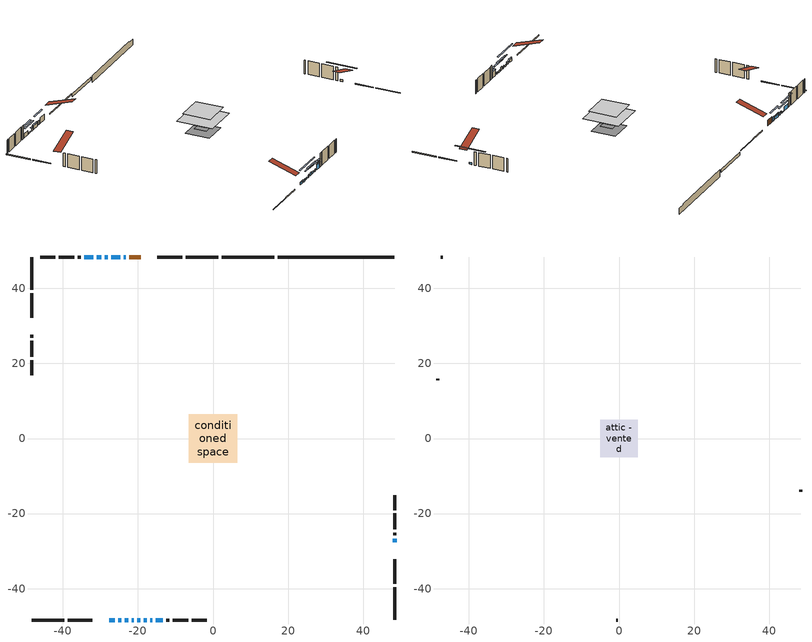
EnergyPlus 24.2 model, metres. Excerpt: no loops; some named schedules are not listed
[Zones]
conditioned space
 floor adiabatic (Floor2 construction): -2.16,-2.16 -2.16,2.16 2.16,2.16 2.16,-2.16 z0.56
 floor adiabatic (AdiabaticFloorConstruction): -6.44,-6.44 -6.44,6.44 6.44,6.44 6.44,-6.44 z3
 floor foundation (Slab1 construction): -4.38,-4.38 -4.38,4.38 4.38,4.38 4.38,-4.38 z-1.88
 floor foundation (Slab2 construction): -2.16,-2.16 -2.16,2.16 2.16,2.16 2.16,-2.16 z-0.65
 wall outside (RimJoist1 construction): 1.39,48.35 -7.3,48.35 / -48.35,-48.35 -39.67,-48.35 / -48.35,48.35 -48.35,39.67 / 48.35,-48.35 48.35,-39.67 z0.56:0.86
 wall outside (RimJoist2 construction): -8.23,48.35 -14.86,48.35 / -38.74,-48.35 -32.11,-48.35 / -48.35,38.74 -48.35,32.11 / 48.35,-38.74 48.35,-32.11 z0.56:0.86
 wall outside (AdiabaticWallConstruction 1): -19.3,48.35 -22.25,48.35 z0.56:2.59
 wall outside (AdiabaticWallConstruction): -23.18,48.35 -23.74,48.35 z0.56:2.09; -27.67,-48.35 -26.14,-48.35 / -28.04,48.35 -28.8,48.35 / -21.68,-48.35 -21.07,-48.35 z0.56:1.48; -25.22,-48.35 -24.45,-48.35 / -23.53,-48.35 -22.61,-48.35 / 48.35,-27.67 48.35,-26.75 z0.56:1.17; -24.67,48.35 -27.11,48.35 / -20.14,-48.35 -19.38,-48.35 z0.56:1.78; -18.45,-48.35 -17.69,-48.35 / -16.76,-48.35 -16.15,-48.35 z0.56:1.32; -15.22,-48.35 -13.39,-48.35 z0.56:2.59; -29.73,48.35 -30.95,48.35 z0.56:0.87; -31.88,48.35 -34.32,48.35 z0.56:2.08
 wall outside (Wall1 construction): -35.25,48.35 -36.01,48.35 / -12.46,-48.35 -11.7,-48.35 / -48.35,27.67 -48.35,26.91 / 48.35,-25.83 48.35,-25.06 z0.56:5.44
 wall outside (Wall2 construction): -36.94,48.35 -41.09,48.35 / -10.77,-48.35 -6.62,-48.35 / -48.35,25.98 -48.35,21.82 / 48.35,-24.13 48.35,-19.98 z0.56:5.44
 wall outside (Wall3 construction): -42.02,48.35 -46.01,48.35 / -5.69,-48.35 -1.7,-48.35 / -48.35,20.89 -48.35,16.9 / 48.35,-19.05 48.35,-15.06 z0.56:5.44
 wall foundation (FoundationWall1 construction): 17.26,48.35,-1.88 17.26,48.35,0.56 45.25,48.35,0.56 45.25,48.35,0.2 48.35,48.35,0.2 48.35,48.35,-1.88
 wall foundation (FoundationWall2 construction): 16.34,48.35 2.31,48.35 z-0.65:0.42
 window (WindowConstruction 10): -23.18,48.35 -23.74,48.35 z0.56:2.08
 window (WindowConstruction 6): -27.67,-48.35 -26.14,-48.35 z0.56:1.47
 window (WindowConstruction 7): -25.22,-48.35 -24.45,-48.35 z0.56:1.17
 window (WindowConstruction 8): -24.67,48.35 -27.11,48.35 z0.56:1.78
 window (WindowConstruction 9): -28.04,48.35 -28.8,48.35 z0.56:1.47
 window (WindowConstruction 12): -23.52,-48.35 -22.61,-48.35 z0.56:1.17
 window (WindowConstruction 13): 48.35,-27.67 48.35,-26.75 z0.56:1.17
 window (WindowConstruction 11): -21.68,-48.35 -21.07,-48.35 z0.56:1.47
 window (WindowConstruction): -20.14,-48.35 -19.38,-48.35 z0.56:1.78
 window (WindowConstruction 1): -18.45,-48.35 -17.69,-48.35 z0.56:1.32
 window (WindowConstruction 2): -16.76,-48.35 -16.15,-48.35 z0.56:1.32
 window (WindowConstruction 3): -15.22,-48.35 -13.39,-48.35 z0.56:2.59
 window (WindowConstruction 4): -29.73,48.35 -30.95,48.35 z0.56:0.86
 window (WindowConstruction 5): -31.88,48.35 -34.32,48.35 z0.56:2.08
 door (Door): -19.3,48.35 -22.25,48.35 z0.56:2.59
 ceiling adiabatic (AdiabaticFloorConstruction): 6.44,-6.44 6.44,6.44 -6.44,6.44 -6.44,-6.44 z3
attic - vented
 floor to conditioned space (Floor1 construction Reversed): -5.03,-5.03 -5.03,5.03 5.03,5.03 5.03,-5.03 z5.44
 wall outside (Wall4 construction): -46.94,48.35 -47.43,48.35 / -0.77,-48.35 -0.28,-48.35 / -48.35,15.98 -48.35,15.49 / 48.35,-14.13 48.35,-13.65 z0.56:5.44
 roof outside (Roof1 construction): -18.37,48.35,5.44 -18.37,38.56,8.7 -15.79,38.56,8.7 -15.79,48.35,5.44; -28.6,-48.35,5.44 -28.6,-38.56,8.7 -31.18,-38.56,8.7 -31.18,-48.35,5.44; -48.35,28.6,5.44 -38.56,28.6,8.7 -38.56,31.18,8.7 -48.35,31.18,5.44; 48.35,-28.6,5.44 38.56,-28.6,8.7 38.56,-31.18,8.7 48.35,-31.18,5.44
shading: -26.38,48.35 -20.54,48.35 -20.54,48.77 -26.38,48.77 z4.72; -25.94,-48.35 -27.87,-48.35 -27.87,-48.77 -25.94,-48.77 z1.68; -24.25,-48.35 -25.42,-48.35 -25.42,-48.77 -24.25,-48.77 z1.37; -27.31,48.35 -24.47,48.35 -24.47,48.77 -27.31,48.77 z1.98; -29,48.35 -27.84,48.35 -27.84,48.77 -29,48.77 z1.68; -17.53,-48.35 -28.61,-48.35 -28.61,-48.77 -17.53,-48.77 z6.25; 48.35,-21.67 48.35,-32.75 48.77,-32.75 48.77,-21.67 z6.25; -18.43,-48.35 -24.32,-48.35 -24.32,-48.77 -18.43,-48.77 z4.11; -16.74,-48.35 -22.78,-48.35 -22.78,-48.77 -16.74,-48.77 z4.42; -15.05,-48.35 -21.09,-48.35 -21.09,-48.77 -15.05,-48.77 z3.96; -13.51,-48.35 -19.4,-48.35 -19.4,-48.77 -13.51,-48.77 z3.96; -13.19,-48.35 -15.42,-48.35 -15.42,-48.77 -13.19,-48.77 z2.79; -33.59,48.35 -27.09,48.35 -27.09,48.77 -33.59,48.77 z3.5; -36.96,48.35 -29.24,48.35 -29.24,48.77 -36.96,48.77 z4.72
[Building]
Building 1: Terrain=Suburbs
[Site:Location]
London AP_ON: Latitude {deg}=43.03; Longitude {deg}=-81.15; Time Zone {hr}=-5; Elevation {m}=278; Keep Site Location Information=Yes
[Site:GroundTemperature:Shallow]
3.98693, 1.93205, 1.76749, 2.74264, 6.6573, 10.5537, 13.9317, 16.0716, 16.2534, 14.513, 11.2211, 7.44421
[Site:WaterMainsTemperature]
Calculation Method=Schedule; Temperature Schedule=mains temperature schedule
[Material] Roughness=Rough; Thermal Absorptance=0.9
Name | Thickness {m} | Conductivity {W/m-K} | Density {kg/m3} | Specific Heat {J/kg-K} | Solar Absorptance | Visible Absorptance
asphalt or fiberglass shingles | 0.00635 | 0.162714 | 1121.4 | 1465.45 | 0.4 | 0.4
ceiling loosefill ins | 0.338667 | 0.0480833 | 16.02 | 1046.75 | 0.7 | 0.7
ceiling stud and cavity | 0.1397 | 0.550941 | 65.682 | 1177.47 | 0.7 | 0.7
concrete 4.0 in. | 0.1016 | 1.803125 | 2242.8 | 837.4 | 0.7 | 0.7
concrete 8.0 in. | 0.2032 | 1.803125 | 2242.8 | 837.4 | 0.7 | 0.7
door material | 0.04445 | 0.053851 | 512.64 | 1214.23 | 0.7 | 0.7
exterior vertical ins | 0.0132133 | 0.029427 | 32.04 | 1214.23 | 0.7 | 0.7
floor covering | 0.0127 | 9.015625 | 54.468 | 1339.84 | 0.6 | 0.6
floor covering 1 | 0.0127 | 0.0433444 | 54.468 | 1339.84 | 0.6 | 0.6
floor rigid ins; wall rigid ins | 0.512978 | 0.029427 | 32.04 | 1214.23 | 0.7 | 0.7
floor stud and cavity | 0.0889 | 0.621767 | 50.32683 | 1063.81 | 0.7 | 0.7
floor stud and cavity 1 | 0.1397 | 1.75129 | 37.0049 | 1207.88 | 0.7 | 0.7
furniture material conditioned space 1 | 0.1524 | 0.115458 | 640.8 | 1214.23 | 0.6 | 0.6
gypsum board | 0.0127 | 0.160291 | 801 | 837.4 | 0.6 | 0.6
gypsum board 1 | 0.0127 | 0.160291 | 801 | 837.4 | 0.7 | 0.7
osb sheathing 0.5 in. | 0.0127 | 0.115458 | 512.64 | 1214.23 | 0.7 | 0.7
osb sheathing 0.75 in. | 0.01905 | 0.115458 | 512.64 | 1214.23 | 0.7 | 0.7
osb sheathing 2.0 in. | 0.0508 | 0.115458 | 512.64 | 1214.23 | 0.7 | 0.7
rim joist rigid ins | 0.051816 | 0.029427 | 32.04 | 1214.23 | 0.7 | 0.7
rim joist stud and cavity | 0.0508 | 0.0451784 | 125.044 | 1163.47 | 0.6 | 0.6
rim joist stud and cavity 1 | 0.0508 | 0.308293 | 125.044 | 1163.47 | 0.6 | 0.6
wall stud and cavity | 0.1397 | 0.094676 | 139.0536 | 1170.24 | 0.7 | 0.7
wall stud and cavity 1 | 0.1397 | 0.0827303 | 139.0536 | 1170.24 | 0.7 | 0.7
wall stud and cavity 2 | 0.1397 | 0.0952443 | 139.0536 | 1170.24 | 0.7 | 0.7
wall stud and cavity 3 | 0.0889 | 6.1454 | 50.32683 | 1063.81 | 0.6 | 0.6
wall stud and cavity 4 | 0.0889 | 0.380278 | 52.3479 | 1209.89 | 0.7 | 0.7
wall stud and cavity 5 | 0.0889 | 0.391764 | 83.0341 | 1211.67 | 0.7 | 0.7
wood siding | 0.0254 | 0.102417 | 544.68 | 1172.36 | 0.4 | 0.4
wood siding 1 | 0.00254 | 0.102417 | 544.68 | 1172.36 | 0.4 | 0.4
wood siding 2; wood siding 3; wood siding 4 | 0.0254 | 0.102417 | 544.68 | 1172.36 | 0.7 | 0.7
[WindowMaterial:SimpleGlazingSystem]
Name | U-Factor {W/m2-K} | Solar Heat Gain Coefficient
WindowMaterial | 3.00537 | 0.52
WindowMaterial 1 | 3.05136 | 0.46
WindowMaterial 10 | 3.0383 | 0.46
WindowMaterial 2 | 3.05533 | 0.44
WindowMaterial 3 | 2.97584 | 0.59
WindowMaterial 4 | 3.08429 | 0.36
WindowMaterial 5 | 2.96562 | 0.59
WindowMaterial 6 | 3.03092 | 0.49
WindowMaterial 7 | 2.98606 | 0.56
WindowMaterial 8 | 3.08145 | 0.52
WindowMaterial 9 | 2.97868 | 0.61
[Construction]
AdiabaticFloorConstruction: floor stud and cavity 1, floor rigid ins, osb sheathing 0.75 in., floor covering 1
AdiabaticWallConstruction: wood siding 3, wall rigid ins, wall stud and cavity 4, gypsum board
AdiabaticWallConstruction 1: wood siding 4, wall rigid ins, wall stud and cavity 4, gypsum board
Door: door material
Floor1 construction Reversed: gypsum board, ceiling stud and cavity, ceiling loosefill ins
Floor2 construction: floor stud and cavity, floor covering
FoundationWall1 construction: concrete 8.0 in.
FoundationWall2 construction: concrete 8.0 in., gypsum board 1
furniture construction conditioned space 1: furniture material conditioned space 1
PartitionWallConstruction: gypsum board, wall stud and cavity 5, gypsum board
RimJoist1 construction: wood siding 2, osb sheathing 2.0 in., rim joist stud and cavity
RimJoist2 construction: wood siding 2, rim joist rigid ins, osb sheathing 2.0 in., rim joist stud and cavity 1
Roof1 construction: asphalt or fiberglass shingles
Slab1 construction; Slab2 construction: concrete 4.0 in.
Wall1 construction: wood siding, osb sheathing 0.5 in., wall stud and cavity, gypsum board
Wall2 construction: wood siding, osb sheathing 0.5 in., wall stud and cavity 1, gypsum board
Wall3 construction: wood siding, osb sheathing 0.5 in., wall stud and cavity 2, gypsum board
Wall4 construction: wood siding 1, wall stud and cavity 3
WindowConstruction: WindowMaterial
WindowConstruction 1: WindowMaterial 1
WindowConstruction 10: WindowMaterial 8
WindowConstruction 11: WindowMaterial 9
WindowConstruction 12; WindowConstruction 13: WindowMaterial 10
WindowConstruction 2; WindowConstruction 7: WindowMaterial 2
WindowConstruction 3: WindowMaterial 3
WindowConstruction 4: WindowMaterial 4
WindowConstruction 5: WindowMaterial 5
WindowConstruction 6; WindowConstruction 9: WindowMaterial 6
WindowConstruction 8: WindowMaterial 7
[Zone] Multiplier=1; Part of Total Floor Area=Yes
Name | Volume {m3}
attic - vented | 53.6323
conditioned space | 615.7
[Space]
Name | Zone | Volume {m3}
attic - vented 1 | attic - vented | 53.6323
conditioned space 1 | conditioned space | 615.7
[ZoneInfiltration:EffectiveLeakageArea]
infil attic - vented 1: Zone or Space=attic - vented 1; Schedule=Always On Discrete; Effective Air Leakage Area {cm2}=4414.69; Stack Coefficient=0.000566209; Wind Coefficient=1.60771e-05
[ZoneMixing]
whole house fan mix: Zone or Space=attic - vented; Schedule=Always On Continuous; Design Flow Rate Calculation Method=Flow/Zone; Design Flow Rate {m3/s}=0; Source Zone or Space=conditioned space
[SurfaceProperty:ExposedFoundationPerimeter] Exposed Perimeter Calculation Method=TotalExposedPerimeter
Name | Total Exposed Perimeter {m}
Slab1 | 31.09
Slab2 | 14.021
[InternalMass] Zone or ZoneList=conditioned space; Space or SpaceList=conditioned space 1
Name | Construction | Surface Area {m2}
furniture mass conditioned space 1 | furniture construction conditioned space 1 | 111.974
partition wall mass | PartitionWallConstruction | 261.343
[Lights]
interior lighting: Zone or ZoneList or Space or SpaceList=conditioned space 1; Schedule=interior lighting schedule; Design Level Calculation Method=LightingLevel; Lighting Level {W}=343.2; Return Air Fraction=0; Fraction Radiant=0.6; Fraction Visible=0.2; Fraction Replaceable=1
[People]
occupants: Zone or ZoneList or Space or SpaceList=conditioned space 1; Number of People Schedule=occupants schedule; Number of People Calculation Method=People; Number of People=3; Fraction Radiant=0.314171; Sensible Heat Fraction=0.56303; Activity Level Schedule=occupants activity schedule; Carbon Dioxide Generation Rate {m3/s-W}=0; Enable ASHRAE 55 Comfort Warnings=No; Mean Radiant Temperature Calculation Type=EnclosureAveraged
[ElectricEquipment] Zone or ZoneList or Space or SpaceList=conditioned space 1; Design Level Calculation Method=EquipmentLevel
Name | Schedule | Design Level {W} | Fraction Latent | Fraction Radiant | Fraction Lost
clothes dryer | clothes dryer schedule | 140.772 | 0.015 | 0.081 | 0.85
clothes washer | clothes washer schedule | 32.1985 | 0.03 | 0.162 | 0.7
cooking range | cooking range schedule | 215.147 | 0.08 | 0.432 | 0.2
dishwasher | dishwasher schedule | 66.8632 | 0.3 | 0.18 | 0.4
fridge | fridge schedule | 72.9452 | 0 | 0.6 | 0
mech vent house fan | mech vent house fan schedule | 0.95 | 0 | 0 | 1
mech vent house fan cfis | mech vent house fan cfis schedule | 0 | 0 | 0 | 0
misc plug loads | misc plug loads schedule | 494.7 | 0.045 | 0.513 | 0.1
whole house fan | Always On Discrete | 0 | 0 | 0 | 1
[OtherEquipment] Zone or ZoneList or Space or SpaceList=conditioned space 1; Design Level Calculation Method=EquipmentLevel
Name | Fuel Type | Schedule | Design Level {W} | Fraction Latent | Fraction Radiant | Fraction Lost
clothes dryer 1 | Electricity | clothes dryer schedule | 0 | 0.015 | 0.081 | 0.85
cooking range 1 | Electricity | cooking range schedule | 0 | 0.08 | 0.432 | 0.2
general water use latent | None | general water use schedule | 62.594 | 1 | 0 | 0
general water use sensible | None | general water use schedule | -61.6891 | 0 | 0.6 | 0
mech vent house fan latent load | None | Always On Discrete | 0 | 1 | 0 | 0
mech vent house fan sensible load | None | Always On Discrete | 0 | 0 | 0 | 0
water heater energy adjustment1 | NaturalGas | Always On Discrete | 0.01 | 0 | 0 | 1
[ZoneInfiltration:DesignFlowRate] Zone or ZoneList or Space or SpaceList=conditioned space 1; Schedule=Always On Discrete; Design Flow Rate Calculation Method=Flow/Zone; Design Flow Rate {m3/s}=0
infil flow; natural vent flow; whole house fan flow
[Foundation:Kiva] Initial Indoor Air Temperature {C}=18; Wall Depth Below Slab {m}=0.2032
Name | Wall Height Above Grade {m} | Custom Block Material Name 1 | Custom Block Depth 1 {m} | Custom Block X Position 1 {m} | Custom Block Z Position 1 {m}
Foundation Kiva 1 | 0.559979
Foundation Kiva 2 | 0.420014 | exterior vertical ins | 1.07 | 0.2159 | 0
[Foundation:Kiva:Settings]
Soil Conductivity {W/m-K}=0.849921; Soil Density {kg/m3}=1842.3; Soil Specific Heat {J/kg-K}=418.7; Ground Solar Absorptivity=0.9; Ground Thermal Absorptivity=0.9; Ground Surface Roughness {m}=0.03; Far-Field Width {m}=40; Deep-Ground Boundary Condition=ZeroFlux; Deep-Ground Depth {m}=40; Minimum Cell Dimension {m}=0.2; Maximum Cell Growth Coefficient=3; Simulation Timestep=Timestep
[Exterior:Lights]
exterior lighting: Schedule=exterior lighting schedule; Design Level {W}=75.6
[Schedule:Constant]
Name | Hourly Value
Always On Continuous; mech vent house fan schedule; mech vent house fan cfis schedule; Always On Discrete | 1
occupants activity schedule | 117.228
fridge schedule | 0
[Schedule:Week:Daily]
interior lighting schedule Week Rule - Jan1-Jan27: interior lighting schedule day, interior lighting schedule day, interior lighting schedule day, interior lighting schedule day, interior lighting schedule day, interior lighting schedule day, interior lighting schedule day, interior lighting schedule default day, interior lighting schedule default day, interior lighting schedule default day, interior lighting schedule default day, interior lighting schedule default day
interior lighting schedule Week Rule - Jan28-Feb3: interior lighting schedule day, interior lighting schedule day, interior lighting schedule day, interior lighting schedule day, interior lighting schedule day 1, interior lighting schedule day 1, interior lighting schedule day 1, interior lighting schedule default day, interior lighting schedule default day, interior lighting schedule default day, interior lighting schedule default day, interior lighting schedule default day
interior lighting schedule Week Rule - Feb4-Feb24: interior lighting schedule day 1, interior lighting schedule day 1, interior lighting schedule day 1, interior lighting schedule day 1, interior lighting schedule day 1, interior lighting schedule day 1, interior lighting schedule day 1, interior lighting schedule default day, interior lighting schedule default day, interior lighting schedule default day, interior lighting schedule default day, interior lighting schedule default day
interior lighting schedule Week Rule - Feb25-Mar3: interior lighting schedule day 1, interior lighting schedule day 1, interior lighting schedule day 1, interior lighting schedule day 1, interior lighting schedule day 2, interior lighting schedule day 2, interior lighting schedule day 2, interior lighting schedule default day, interior lighting schedule default day, interior lighting schedule default day, interior lighting schedule default day, interior lighting schedule default day
interior lighting schedule Week Rule - Mar4-Mar31: interior lighting schedule day 2, interior lighting schedule day 2, interior lighting schedule day 2, interior lighting schedule day 2, interior lighting schedule day 2, interior lighting schedule day 2, interior lighting schedule day 2, interior lighting schedule default day, interior lighting schedule default day, interior lighting schedule default day, interior lighting schedule default day, interior lighting schedule default day
interior lighting schedule Week Rule - Apr1-Apr28: interior lighting schedule day 3, interior lighting schedule day 3, interior lighting schedule day 3, interior lighting schedule day 3, interior lighting schedule day 3, interior lighting schedule day 3, interior lighting schedule day 3, interior lighting schedule default day, interior lighting schedule default day, interior lighting schedule default day, interior lighting schedule default day, interior lighting schedule default day
interior lighting schedule Week Rule - Apr29-May5: interior lighting schedule day 3, interior lighting schedule day 3, interior lighting schedule day 4, interior lighting schedule day 4, interior lighting schedule day 4, interior lighting schedule day 4, interior lighting schedule day 4, interior lighting schedule default day, interior lighting schedule default day, interior lighting schedule default day, interior lighting schedule default day, interior lighting schedule default day
interior lighting schedule Week Rule - May6-May26: interior lighting schedule day 4, interior lighting schedule day 4, interior lighting schedule day 4, interior lighting schedule day 4, interior lighting schedule day 4, interior lighting schedule day 4, interior lighting schedule day 4, interior lighting schedule default day, interior lighting schedule default day, interior lighting schedule default day, interior lighting schedule default day, interior lighting schedule default day
interior lighting schedule Week Rule - May27-Jun2: interior lighting schedule day 4, interior lighting schedule day 4, interior lighting schedule day 4, interior lighting schedule day 4, interior lighting schedule day 4, interior lighting schedule day 5, interior lighting schedule day 5, interior lighting schedule default day, interior lighting schedule default day, interior lighting schedule default day, interior lighting schedule default day, interior lighting schedule default day
interior lighting schedule Week Rule - Jun3-Jun30: interior lighting schedule day 5, interior lighting schedule day 5, interior lighting schedule day 5, interior lighting schedule day 5, interior lighting schedule day 5, interior lighting schedule day 5, interior lighting schedule day 5, interior lighting schedule default day, interior lighting schedule default day, interior lighting schedule default day, interior lighting schedule default day, interior lighting schedule default day
interior lighting schedule Week Rule - Jul1-Jul28: interior lighting schedule day 6, interior lighting schedule day 6, interior lighting schedule day 6, interior lighting schedule day 6, interior lighting schedule day 6, interior lighting schedule day 6, interior lighting schedule day 6, interior lighting schedule default day, interior lighting schedule default day, interior lighting schedule default day, interior lighting schedule default day, interior lighting schedule default day
interior lighting schedule Week Rule - Jul29-Aug4: interior lighting schedule day 6, interior lighting schedule day 6, interior lighting schedule day 6, interior lighting schedule day 7, interior lighting schedule day 7, interior lighting schedule day 7, interior lighting schedule day 7, interior lighting schedule default day, interior lighting schedule default day, interior lighting schedule default day, interior lighting schedule default day, interior lighting schedule default day
interior lighting schedule Week Rule - Aug5-Aug25: interior lighting schedule day 7, interior lighting schedule day 7, interior lighting schedule day 7, interior lighting schedule day 7, interior lighting schedule day 7, interior lighting schedule day 7, interior lighting schedule day 7, interior lighting schedule default day, interior lighting schedule default day, interior lighting schedule default day, interior lighting schedule default day, interior lighting schedule default day
interior lighting schedule Week Rule - Aug26-Sep1: interior lighting schedule day 7, interior lighting schedule day 7, interior lighting schedule day 7, interior lighting schedule day 7, interior lighting schedule day 7, interior lighting schedule day 7, interior lighting schedule day 8, interior lighting schedule default day, interior lighting schedule default day, interior lighting schedule default day, interior lighting schedule default day, interior lighting schedule default day
interior lighting schedule Week Rule - Sep2-Sep29: interior lighting schedule day 8, interior lighting schedule day 8, interior lighting schedule day 8, interior lighting schedule day 8, interior lighting schedule day 8, interior lighting schedule day 8, interior lighting schedule day 8, interior lighting schedule default day, interior lighting schedule default day, interior lighting schedule default day, interior lighting schedule default day, interior lighting schedule default day
interior lighting schedule Week Rule - Sep30-Oct6: interior lighting schedule day 8, interior lighting schedule day 9, interior lighting schedule day 9, interior lighting schedule day 9, interior lighting schedule day 9, interior lighting schedule day 9, interior lighting schedule day 9, interior lighting schedule default day, interior lighting schedule default day, interior lighting schedule default day, interior lighting schedule default day, interior lighting schedule default day
interior lighting schedule Week Rule - Oct7-Oct27: interior lighting schedule day 9, interior lighting schedule day 9, interior lighting schedule day 9, interior lighting schedule day 9, interior lighting schedule day 9, interior lighting schedule day 9, interior lighting schedule day 9, interior lighting schedule default day, interior lighting schedule default day, interior lighting schedule default day, interior lighting schedule default day, interior lighting schedule default day
interior lighting schedule Week Rule - Oct28-Nov3: interior lighting schedule day 9, interior lighting schedule day 9, interior lighting schedule day 9, interior lighting schedule day 9, interior lighting schedule day 10, interior lighting schedule day 10, interior lighting schedule day 10, interior lighting schedule default day, interior lighting schedule default day, interior lighting schedule default day, interior lighting schedule default day, interior lighting schedule default day
interior lighting schedule Week Rule - Nov4-Nov24: interior lighting schedule day 10, interior lighting schedule day 10, interior lighting schedule day 10, interior lighting schedule day 10, interior lighting schedule day 10, interior lighting schedule day 10, interior lighting schedule day 10, interior lighting schedule default day, interior lighting schedule default day, interior lighting schedule default day, interior lighting schedule default day, interior lighting schedule default day
interior lighting schedule Week Rule - Nov25-Dec1: interior lighting schedule day 10, interior lighting schedule day 10, interior lighting schedule day 10, interior lighting schedule day 10, interior lighting schedule day 10, interior lighting schedule day 10, interior lighting schedule day 11, interior lighting schedule default day, interior lighting schedule default day, interior lighting schedule default day, interior lighting schedule default day, interior lighting schedule default day
interior lighting schedule Week Rule - Dec2-Dec31: interior lighting schedule day 11, interior lighting schedule day 11, interior lighting schedule day 11, interior lighting schedule day 11, interior lighting schedule day 11, interior lighting schedule day 11, interior lighting schedule day 11, interior lighting schedule default day, interior lighting schedule default day, interior lighting schedule default day, interior lighting schedule default day, interior lighting schedule default day
occupants schedule Week Rule - Jan1-Dec31: occupants schedule day, occupants schedule day, occupants schedule day, occupants schedule day, occupants schedule day, occupants schedule day, occupants schedule day, occupants schedule default day, occupants schedule default day, occupants schedule default day, occupants schedule default day, occupants schedule default day
clothes dryer schedule Week Rule - Jan1-Dec31: clothes dryer schedule day, clothes dryer schedule day, clothes dryer schedule day, clothes dryer schedule day, clothes dryer schedule day, clothes dryer schedule day, clothes dryer schedule day, clothes dryer schedule default day, clothes dryer schedule default day, clothes dryer schedule default day, clothes dryer schedule default day, clothes dryer schedule default day
clothes washer schedule Week Rule - Jan1-Dec31: clothes washer schedule day, clothes washer schedule day, clothes washer schedule day, clothes washer schedule day, clothes washer schedule day, clothes washer schedule day, clothes washer schedule day, clothes washer schedule default day, clothes washer schedule default day, clothes washer schedule default day, clothes washer schedule default day, clothes washer schedule default day
cooking range schedule Week Rule - Jan1-Dec31: cooking range schedule day, cooking range schedule day, cooking range schedule day, cooking range schedule day, cooking range schedule day, cooking range schedule day, cooking range schedule day, cooking range schedule default day, cooking range schedule default day, cooking range schedule default day, cooking range schedule default day, cooking range schedule default day
dishwasher schedule Week Rule - Jan1-Dec31: dishwasher schedule day, dishwasher schedule day, dishwasher schedule day, dishwasher schedule day, dishwasher schedule day, dishwasher schedule day, dishwasher schedule day, dishwasher schedule default day, dishwasher schedule default day, dishwasher schedule default day, dishwasher schedule default day, dishwasher schedule default day
misc plug loads schedule Week Rule - Jan1-Dec31: misc plug loads schedule day, misc plug loads schedule day, misc plug loads schedule day, misc plug loads schedule day, misc plug loads schedule day, misc plug loads schedule day, misc plug loads schedule day, misc plug loads schedule default day, misc plug loads schedule default day, misc plug loads schedule default day, misc plug loads schedule default day, misc plug loads schedule default day
general water use schedule Week Rule - Jan1-Dec31: general water use schedule day, general water use schedule day, general water use schedule day, general water use schedule day, general water use schedule day, general water use schedule day, general water use schedule day, general water use schedule default day, general water use schedule default day, general water use schedule default day, general water use schedule default day, general water use schedule default day
exterior lighting schedule Week Rule - Jan1-Jan27: exterior lighting schedule day, exterior lighting schedule day, exterior lighting schedule day, exterior lighting schedule day, exterior lighting schedule day, exterior lighting schedule day, exterior lighting schedule day, exterior lighting schedule default day, exterior lighting schedule default day, exterior lighting schedule default day, exterior lighting schedule default day, exterior lighting schedule default day
exterior lighting schedule Week Rule - Jan28-Feb3: exterior lighting schedule day, exterior lighting schedule day, exterior lighting schedule day, exterior lighting schedule day, exterior lighting schedule day 1, exterior lighting schedule day 1, exterior lighting schedule day 1, exterior lighting schedule default day, exterior lighting schedule default day, exterior lighting schedule default day, exterior lighting schedule default day, exterior lighting schedule default day
exterior lighting schedule Week Rule - Feb4-Feb24: exterior lighting schedule day 1, exterior lighting schedule day 1, exterior lighting schedule day 1, exterior lighting schedule day 1, exterior lighting schedule day 1, exterior lighting schedule day 1, exterior lighting schedule day 1, exterior lighting schedule default day, exterior lighting schedule default day, exterior lighting schedule default day, exterior lighting schedule default day, exterior lighting schedule default day
exterior lighting schedule Week Rule - Feb25-Mar3: exterior lighting schedule day 1, exterior lighting schedule day 1, exterior lighting schedule day 1, exterior lighting schedule day 1, exterior lighting schedule day 2, exterior lighting schedule day 2, exterior lighting schedule day 2, exterior lighting schedule default day, exterior lighting schedule default day, exterior lighting schedule default day, exterior lighting schedule default day, exterior lighting schedule default day
exterior lighting schedule Week Rule - Mar4-Mar31: exterior lighting schedule day 2, exterior lighting schedule day 2, exterior lighting schedule day 2, exterior lighting schedule day 2, exterior lighting schedule day 2, exterior lighting schedule day 2, exterior lighting schedule day 2, exterior lighting schedule default day, exterior lighting schedule default day, exterior lighting schedule default day, exterior lighting schedule default day, exterior lighting schedule default day
exterior lighting schedule Week Rule - Apr1-Apr28: exterior lighting schedule day 3, exterior lighting schedule day 3, exterior lighting schedule day 3, exterior lighting schedule day 3, exterior lighting schedule day 3, exterior lighting schedule day 3, exterior lighting schedule day 3, exterior lighting schedule default day, exterior lighting schedule default day, exterior lighting schedule default day, exterior lighting schedule default day, exterior lighting schedule default day
exterior lighting schedule Week Rule - Apr29-May5: exterior lighting schedule day 3, exterior lighting schedule day 3, exterior lighting schedule day 4, exterior lighting schedule day 4, exterior lighting schedule day 4, exterior lighting schedule day 4, exterior lighting schedule day 4, exterior lighting schedule default day, exterior lighting schedule default day, exterior lighting schedule default day, exterior lighting schedule default day, exterior lighting schedule default day
exterior lighting schedule Week Rule - May6-May26: exterior lighting schedule day 4, exterior lighting schedule day 4, exterior lighting schedule day 4, exterior lighting schedule day 4, exterior lighting schedule day 4, exterior lighting schedule day 4, exterior lighting schedule day 4, exterior lighting schedule default day, exterior lighting schedule default day, exterior lighting schedule default day, exterior lighting schedule default day, exterior lighting schedule default day
exterior lighting schedule Week Rule - May27-Jun2: exterior lighting schedule day 4, exterior lighting schedule day 4, exterior lighting schedule day 4, exterior lighting schedule day 4, exterior lighting schedule day 4, exterior lighting schedule day 5, exterior lighting schedule day 5, exterior lighting schedule default day, exterior lighting schedule default day, exterior lighting schedule default day, exterior lighting schedule default day, exterior lighting schedule default day
exterior lighting schedule Week Rule - Jun3-Jun30: exterior lighting schedule day 5, exterior lighting schedule day 5, exterior lighting schedule day 5, exterior lighting schedule day 5, exterior lighting schedule day 5, exterior lighting schedule day 5, exterior lighting schedule day 5, exterior lighting schedule default day, exterior lighting schedule default day, exterior lighting schedule default day, exterior lighting schedule default day, exterior lighting schedule default day
exterior lighting schedule Week Rule - Jul1-Jul28: exterior lighting schedule day 6, exterior lighting schedule day 6, exterior lighting schedule day 6, exterior lighting schedule day 6, exterior lighting schedule day 6, exterior lighting schedule day 6, exterior lighting schedule day 6, exterior lighting schedule default day, exterior lighting schedule default day, exterior lighting schedule default day, exterior lighting schedule default day, exterior lighting schedule default day
exterior lighting schedule Week Rule - Jul29-Aug4: exterior lighting schedule day 6, exterior lighting schedule day 6, exterior lighting schedule day 6, exterior lighting schedule day 7, exterior lighting schedule day 7, exterior lighting schedule day 7, exterior lighting schedule day 7, exterior lighting schedule default day, exterior lighting schedule default day, exterior lighting schedule default day, exterior lighting schedule default day, exterior lighting schedule default day
exterior lighting schedule Week Rule - Aug5-Aug25: exterior lighting schedule day 7, exterior lighting schedule day 7, exterior lighting schedule day 7, exterior lighting schedule day 7, exterior lighting schedule day 7, exterior lighting schedule day 7, exterior lighting schedule day 7, exterior lighting schedule default day, exterior lighting schedule default day, exterior lighting schedule default day, exterior lighting schedule default day, exterior lighting schedule default day
exterior lighting schedule Week Rule - Aug26-Sep1: exterior lighting schedule day 7, exterior lighting schedule day 7, exterior lighting schedule day 7, exterior lighting schedule day 7, exterior lighting schedule day 7, exterior lighting schedule day 7, exterior lighting schedule day 8, exterior lighting schedule default day, exterior lighting schedule default day, exterior lighting schedule default day, exterior lighting schedule default day, exterior lighting schedule default day
exterior lighting schedule Week Rule - Sep2-Sep29: exterior lighting schedule day 8, exterior lighting schedule day 8, exterior lighting schedule day 8, exterior lighting schedule day 8, exterior lighting schedule day 8, exterior lighting schedule day 8, exterior lighting schedule day 8, exterior lighting schedule default day, exterior lighting schedule default day, exterior lighting schedule default day, exterior lighting schedule default day, exterior lighting schedule default day
[Schedule:Year]
interior lighting schedule: interior lighting schedule Week Rule - Jan1-Jan27, 1, 1, 1, 27, interior lighting schedule Week Rule - Jan28-Feb3, 1, 28, 2, 3, interior lighting schedule Week Rule - Feb4-Feb24, 2, 4, 2, 24, interior lighting schedule Week Rule - Feb25-Mar3, 2, 25, 3, 3, interior lighting schedule Week Rule - Mar4-Mar31, 3, 4, 3, 31, interior lighting schedule Week Rule - Apr1-Apr28, 4, 1, 4, 28, interior lighting schedule Week Rule - Apr29-May5, 4, 29, 5, 5, interior lighting schedule Week Rule - May6-May26, 5, 6, 5, 26, interior lighting schedule Week Rule - May27-Jun2, 5, 27, 6, 2, interior lighting schedule Week Rule - Jun3-Jun30, 6, 3, 6, 30, interior lighting schedule Week Rule - Jul1-Jul28, 7, 1, 7, 28, interior lighting schedule Week Rule - Jul29-Aug4, 7, 29, 8, 4, interior lighting schedule Week Rule - Aug5-Aug25, 8, 5, 8, 25, interior lighting schedule Week Rule - Aug26-Sep1, 8, 26, 9, 1, interior lighting schedule Week Rule - Sep2-Sep29, 9, 2, 9, 29, interior lighting schedule Week Rule - Sep30-Oct6, 9, 30, 10, 6, interior lighting schedule Week Rule - Oct7-Oct27, 10, 7, 10, 27, interior lighting schedule Week Rule - Oct28-Nov3, 10, 28, 11, 3, interior lighting schedule Week Rule - Nov4-Nov24, 11, 4, 11, 24, interior lighting schedule Week Rule - Nov25-Dec1, 11, 25, 12, 1, interior lighting schedule Week Rule - Dec2-Dec31, 12, 2, 12, 31
occupants schedule: occupants schedule Week Rule - Jan1-Dec31, 1, 1, 12, 31
clothes dryer schedule: clothes dryer schedule Week Rule - Jan1-Dec31, 1, 1, 12, 31
clothes washer schedule: clothes washer schedule Week Rule - Jan1-Dec31, 1, 1, 12, 31
cooking range schedule: cooking range schedule Week Rule - Jan1-Dec31, 1, 1, 12, 31
dishwasher schedule: dishwasher schedule Week Rule - Jan1-Dec31, 1, 1, 12, 31
misc plug loads schedule: misc plug loads schedule Week Rule - Jan1-Dec31, 1, 1, 12, 31
general water use schedule: general water use schedule Week Rule - Jan1-Dec31, 1, 1, 12, 31
exterior lighting schedule: exterior lighting schedule Week Rule - Jan1-Jan27, 1, 1, 1, 27, exterior lighting schedule Week Rule - Jan28-Feb3, 1, 28, 2, 3, exterior lighting schedule Week Rule - Feb4-Feb24, 2, 4, 2, 24, exterior lighting schedule Week Rule - Feb25-Mar3, 2, 25, 3, 3, exterior lighting schedule Week Rule - Mar4-Mar31, 3, 4, 3, 31, exterior lighting schedule Week Rule - Apr1-Apr28, 4, 1, 4, 28, exterior lighting schedule Week Rule - Apr29-May5, 4, 29, 5, 5, exterior lighting schedule Week Rule - May6-May26, 5, 6, 5, 26, exterior lighting schedule Week Rule - May27-Jun2, 5, 27, 6, 2, exterior lighting schedule Week Rule - Jun3-Jun30, 6, 3, 6, 30, exterior lighting schedule Week Rule - Jul1-Jul28, 7, 1, 7, 28, exterior lighting schedule Week Rule - Jul29-Aug4, 7, 29, 8, 4, exterior lighting schedule Week Rule - Aug5-Aug25, 8, 5, 8, 25, exterior lighting schedule Week Rule - Aug26-Sep1, 8, 26, 9, 1, exterior lighting schedule Week Rule - Sep2-Sep29, 9, 2, 9, 29, exterior lighting schedule Week Rule - Sep30-Oct6, 9, 30, 10, 6, exterior lighting schedule Week Rule - Oct7-Oct27, 10, 7, 10, 27, exterior lighting schedule Week Rule - Oct28-Nov3, 10, 28, 11, 3, exterior lighting schedule Week Rule - Nov4-Nov24, 11, 4, 11, 24, exterior lighting schedule Week Rule - Nov25-Dec1, 11, 25, 12, 1, exterior lighting schedule Week Rule - Dec2-Dec31, 12, 2, 12, 31
[Schedule:Compact]
mains temperature schedule: Through: 01/01, For: AllDays, Until: 24:00, 7.96722, Through: 01/02, For: AllDays, Until: 24:00, 7.89722, Through: 01/03, For: AllDays, Until: 24:00, 7.82778, Through: 01/04, For: AllDays, Until: 24:00, 7.76, Through: 01/05, For: AllDays, Until: 24:00, 7.69333, Through: 01/06, For: AllDays, Until: 24:00, 7.62778, Through: 01/07, For: AllDays, Until: 24:00, 7.56389, Through: 01/08, For: AllDays, Until: 24:00, 7.50167, Through: 01/09, For: AllDays, Until: 24:00, 7.44056, Through: 01/10, For: AllDays, Until: 24:00, 7.38056, Through: 01/11, For: AllDays, Until: 24:00, 7.32222, Through: 01/12, For: AllDays, Until: 24:00, 7.26556, Through: 01/13, For: AllDays, Until: 24:00, 7.21, Through: 01/14, For: AllDays, Until: 24:00, 7.15556, Through: 01/15, For: AllDays, Until: 24:00, 7.10333, Through: 01/16, For: AllDays, Until: 24:00, 7.05222, Through: 01/17, For: AllDays, Until: 24:00, 7.00278, Through: 01/18, For: AllDays, Until: 24:00, 6.955, Through: 01/19, For: AllDays, Until: 24:00, 6.90833, Through: 01/20, For: AllDays, Until: 24:00, 6.86389, Through: 01/21, For: AllDays, Until: 24:00, 6.82056, Through: 01/22, For: AllDays, Until: 24:00, 6.77889, Through: 01/23, For: AllDays, Until: 24:00, 6.73889, Through: 01/24, For: AllDays, Until: 24:00, 6.7, Through: 01/25, For: AllDays, Until: 24:00, 6.66333, Through: 01/26, For: AllDays, Until: 24:00, 6.62833, Through: 01/27, For: AllDays, Until: 24:00, 6.59444, Through: 01/28, For: AllDays, Until: 24:00, 6.56278, Through: 01/29, For: AllDays, Until: 24:00, 6.53222, Through: 01/30, For: AllDays, Until: 24:00, 6.50389, Through: 01/31, For: AllDays, Until: 24:00, 6.47722, Through: 02/01, For: AllDays, Until: 24:00, 6.45167, Through: 02/02, For: AllDays, Until: 24:00, 6.42833, Through: 02/03, For: AllDays, Until: 24:00, 6.40667, Through: 02/04, For: AllDays, Until: 24:00, 6.38611, Through: 02/05, For: AllDays, Until: 24:00, 6.36778, Through: 02/06, For: AllDays, Until: 24:00, 6.35111, Through: 02/07, For: AllDays, Until: 24:00, 6.33611, Through: 02/08, For: AllDays, Until: 24:00, 6.32333, Through: 02/09, For: AllDays, Until: 24:00, 6.31167, Through: 02/10, For: AllDays, Until: 24:00, 6.30222, Through: 02/11, For: AllDays, Until: 24:00, 6.29389, Through: 02/12, For: AllDays, Until: 24:00, 6.28778, Through: 02/13, For: AllDays, Until: 24:00, 6.28333, Through: 02/14, For: AllDays, Until: 24:00, 6.28056, Through: 02/15, For: AllDays, Until: 24:00, 6.27944, Through: 02/16, For: AllDays, Until: 24:00, 6.28, Through: 02/17, For: AllDays, Until: 24:00, 6.28278, Through: 02/18, For: AllDays, Until: 24:00, 6.28722, Through: 02/19, For: AllDays, Until: 24:00, 6.29278, Through: 02/20, For: AllDays, Until: 24:00, 6.30056, Through: 02/21, For: AllDays, Until: 24:00, 6.31, Through: 02/22, For: AllDays, Until: 24:00, 6.32111, Through: 02/23, For: AllDays, Until: 24:00, 6.33444, Through: 02/24, For: AllDays, Until: 24:00, 6.34889, Through: 02/25, For: AllDays, Until: 24:00, 6.36556, Through: 02/26, For: AllDays, Until: 24:00, 6.38333, Through: 02/27, For: AllDays, Until: 24:00, 6.40333, Through: 02/28, For: AllDays, Until: 24:00, 6.425, Through: 03/01, For: AllDays, Until: 24:00, 6.44833, Through: 03/02, For: AllDays, Until: 24:00, 6.47278, Through: 03/03, For: AllDays, Until: 24:00, 6.49944, Through: 03/04, For: AllDays, Until: 24:00, 6.52778, Through: 03/05, For: AllDays, Until: 24:00, 6.55778, Through: 03/06, For: AllDays, Until: 24:00, 6.58944, Through: 03/07, For: AllDays, Until: 24:00, 6.62278, Through: 03/08, For: AllDays, Until: 24:00, 6.65778, Through: 03/09, For: AllDays, Until: 24:00, 6.69444, Through: 03/10, For: AllDays, Until: 24:00, 6.73278, Through: 03/11, For: AllDays, Until: 24:00, 6.77278, Through: 03/12, For: AllDays, Until: 24:00, 6.81389, Through: 03/13, For: AllDays, Until: 24:00, 6.85722, Through: 03/14, For: AllDays, Until: 24:00, 6.90167, Through: 03/15, For: AllDays, Until: 24:00, 6.94778, Through: 03/16, For: AllDays, Until: 24:00, 6.99556, Through: 03/17, For: AllDays, Until: 24:00, 7.045, Through: 03/18, For: AllDays, Until: 24:00, 7.09556, Through: 03/19, For: AllDays, Until: 24:00, 7.14778, Through: 03/20, For: AllDays, Until: 24:00, 7.20167, Through: 03/21, For: AllDays, Until: 24:00, 7.25667, Through: 03/22, For: AllDays, Until: 24:00, 7.31333, Through: 03/23, For: AllDays, Until: 24:00, 7.37167, Through: 03/24, For: AllDays, Until: 24:00, 7.43111, Through: 03/25, For: AllDays, Until: 24:00, 7.49222, Through: 03/26, For: AllDays, Until: 24:00, 7.55444, Through: 03/27, For: AllDays, Until: 24:00, 7.61833, Through: 03/28, For: AllDays, Until: 24:00, 7.68333, Through: 03/29, For: AllDays, Until: 24:00, 7.74944, Through: 03/30, For: AllDays, Until: 24:00, 7.81722, Through: 03/31, For: AllDays, Until: 24:00, 7.88667, Through: 04/01, For: AllDays, Until: 24:00, 7.95667, Through: 04/02, For: AllDays, Until: 24:00, 8.02833, Through: 04/03, For: AllDays, Until: 24:00, 8.10111, Through: 04/04, For: AllDays, Until: 24:00, 8.175, Through: 04/05, For: AllDays, Until: 24:00, 8.25, Through: 04/06, For: AllDays, Until: 24:00, 8.32667, Through: 04/07, For: AllDays, Until: 24:00, 8.40389, Through: 04/08, For: AllDays, Until: 24:00, 8.48278, Through: 04/09, For: AllDays, Until: 24:00, 8.56222, Through: 04/10, For: AllDays, Until: 24:00, 8.64278, Through: 04/11, For: AllDays, Until: 24:00, 8.725, Through: 04/12, For: AllDays, Until: 24:00, 8.80778, Through: 04/13, For: AllDays, Until: 24:00, 8.89167, Through: 04/14, For: AllDays, Until: 24:00, 8.97611, Through: 04/15, For: AllDays, Until: 24:00, 9.06167, Through: 04/16, For: AllDays, Until: 24:00, 9.14833, Through: 04/17, For: AllDays, Until: 24:00, 9.23611, Through: 04/18, For: AllDays, Until: 24:00, 9.32444, Through: 04/19, For: AllDays, Until: 24:00, 9.41389, Through: 04/20, For: AllDays, Until: 24:00, 9.50389, Through: 04/21, For: AllDays, Until: 24:00, 9.595, Through: 04/22, For: AllDays, Until: 24:00, 9.68667, Through: 04/23, For: AllDays, Until: 24:00, 9.77889, Through: 04/24, For: AllDays, Until: 24:00, 9.87222, Through: 04/25, For: AllDays, Until: 24:00, 9.96556, Through: 04/26, For: AllDays, Until: 24:00, 10.06, Through: 04/27, For: AllDays, Until: 24:00, 10.1556, Through: 04/28, For: AllDays, Until: 24:00, 10.2511, Through: 04/29, For: AllDays, Until: 24:00, 10.3472, Through: 04/30, For: AllDays, Until: 24:00, 10.4439, Through: 05/01, For: AllDays, Until: 24:00, 10.5411, Through: 05/02, For: AllDays, Until: 24:00, 10.6389, Through: 05/03, For: AllDays, Until: 24:00, 10.7372, Through: 05/04, For: AllDays, Until: 24:00, 10.8361, Through: 05/05, For: AllDays, Until: 24:00, 10.935, Through: 05/06, For: AllDays, Until: 24:00, 11.0344, Through: 05/07, For: AllDays, Until: 24:00, 11.1344, Through: 05/08, For: AllDays, Until: 24:00, 11.2344, Through: 05/09, For: AllDays, Until: 24:00, 11.335, Through: 05/10, For: AllDays, Until: 24:00, 11.4356, Through: 05/11, For: AllDays, Until: 24:00, 11.5361, Through: 05/12, For: AllDays, Until: 24:00, 11.6372, Through: 05/13, For: AllDays, Until: 24:00, 11.7383, Through: 05/14, For: AllDays, Until: 24:00, 11.84, Through: 05/15, For: AllDays, Until: 24:00, 11.9411, Through: 05/16, For: AllDays, Until: 24:00, 12.0428, Through: 05/17, For: AllDays, Until: 24:00, 12.1444, Through: 05/18, For: AllDays, Until: 24:00, 12.2456, Through: 05/19, For: AllDays, Until: 24:00, 12.3472, Through: 05/20, For: AllDays, Until: 24:00, 12.4489, Through: 05/21, For: AllDays, Until: 24:00, 12.55, Through: 05/22, For: AllDays, Until: 24:00, 12.6517, Through: 05/23, For: AllDays, Until: 24:00, 12.7528, Through: 05/24, For: AllDays, Until: 24:00, 12.8533, Through: 05/25, For: AllDays, Until: 24:00, 12.9544, Through: 05/26, For: AllDays, Until: 24:00, 13.055, Through: 05/27, For: AllDays, Until: 24:00, 13.155, Through: 05/28, For: AllDays, Until: 24:00, 13.255, Through: 05/29, For: AllDays, Until: 24:00, 13.355, Through: 05/30, For: AllDays, Until: 24:00, 13.4539, Through: 05/31, For: AllDays, Until: 24:00, 13.5533, Through: 06/01, For: AllDays, Until: 24:00, 13.6517, Through: 06/02, For: AllDays, Until: 24:00, 13.75, Through: 06/03, For: AllDays, Until: 24:00, 13.8472, Through: 06/04, For: AllDays, Until: 24:00, 13.9444, Through: 06/05, For: AllDays, Until: 24:00, 14.0411, Through: 06/06, For: AllDays, Until: 24:00, 14.1372, Through: 06/07, For: AllDays, Until: 24:00, 14.2328, Through: 06/08, For: AllDays, Until: 24:00, 14.3278, Through: 06/09, For: AllDays, Until: 24:00, 14.4217, Through: 06/10, For: AllDays, Until: 24:00, 14.5156, Through: 06/11, For: AllDays, Until: 24:00, 14.6083, Through: 06/12, For: AllDays, Until: 24:00, 14.7006, Through: 06/13, For: AllDays, Until: 24:00, 14.7922, Through: 06/14, For: AllDays, Until: 24:00, 14.8828, Through: 06/15, For: AllDays, Until: 24:00, 14.9728, Through: 06/16, For: AllDays, Until: 24:00, 15.0617, Through: 06/17, For: AllDays, Until: 24:00, 15.15, Through: 06/18, For: AllDays, Until: 24:00, 15.2372, Through: 06/19, For: AllDays, Until: 24:00, 15.3233, Through: 06/20, For: AllDays, Until: 24:00, 15.4089, Through: 06/21, For: AllDays, Until: 24:00, 15.4933, Through: 06/22, For: AllDays, Until: 24:00, 15.5772, Through: 06/23, For: AllDays, Until: 24:00, 15.6594, Through: 06/24, For: AllDays, Until: 24:00, 15.7411, Through: 06/25, For: AllDays, Until: 24:00, 15.8217, Through: 06/26, For: AllDays, Until: 24:00, 15.9006, Through: 06/27, For: AllDays, Until: 24:00, 15.9789, Through: 06/28, For: AllDays, Until: 24:00, 16.0561, Through: 06/29, For: AllDays, Until: 24:00, 16.1322, Through: 06/30, For: AllDays, Until: 24:00, 16.2072, Through: 07/01, For: AllDays, Until: 24:00, 16.2806, Through: 07/02, For: AllDays, Until: 24:00, 16.3528, Through: 07/03, For: AllDays, Until: 24:00, 16.4244, Through: 07/04, For: AllDays, Until: 24:00, 16.4939, Through: 07/05, For: AllDays, Until: 24:00, 16.5628, Through: 07/06, For: AllDays, Until: 24:00, 16.63, Through: 07/07, For: AllDays, Until: 24:00, 16.6961, Through: 07/08, For: AllDays, Until: 24:00, 16.7606, Through: 07/09, For: AllDays, Until: 24:00, 16.8239, Through: 07/10, For: AllDays, Until: 24:00, 16.8861, Through: 07/11, For: AllDays, Until: 24:00, 16.9467, Through: 07/12, For: AllDays, Until: 24:00, 17.0056, Through: 07/13, For: AllDays, Until: 24:00, 17.0633, Through: 07/14, For: AllDays, Until: 24:00, 17.12, Through: 07/15, For: AllDays, Until: 24:00, 17.1744, Through: 07/16, For: AllDays, Until: 24:00, 17.2278, Through: 07/17, For: AllDays, Until: 24:00, 17.28, Through: 07/18, For: AllDays, Until: 24:00, 17.33, Through: 07/19, For: AllDays, Until: 24:00, 17.3789, Through: 07/20, For: AllDays, Until: 24:00, 17.4261, Through: 07/21, For: AllDays, Until: 24:00, 17.4717, Through: 07/22, For: AllDays, Until: 24:00, 17.5161, Through: 07/23, For: AllDays, Until: 24:00, 17.5583, Through: 07/24, For: AllDays, Until: 24:00, 17.5994, Through: 07/25, For: AllDays, Until: 24:00, 17.6389, Through: 07/26, For: AllDays, Until: 24:00, 17.6767, Through: 07/27, For: AllDays, Until: 24:00, 17.7128, Through: 07/28, For: AllDays, Until: 24:00, 17.7472, Through: 07/29, For: AllDays, Until: 24:00, 17.78, Through: 07/30, For: AllDays, Until: 24:00, 17.8111, Through: 07/31, For: AllDays, Until: 24:00, 17.8406, Through: 08/01, For: AllDays, Until: 24:00, 17.8683, Through: 08/02, For: AllDays, Until: 24:00, 17.8944, Through: 08/03, For: AllDays, Until: 24:00, 17.9189, Through: 08/04, For: AllDays, Until: 24:00, 17.9417, Through: 08/05, For: AllDays, Until: 24:00, 17.9628, Through: 08/06, For: AllDays, Until: 24:00, 17.9822, Through: 08/07, For: AllDays, Until: 24:00, 18, Through: 08/08, For: AllDays, Until: 24:00, 18.0156, Through: 08/09, For: AllDays, Until: 24:00, 18.03, Through: 08/10, For: AllDays, Until: 24:00, 18.0422, Through: 08/11, For: AllDays, Until: 24:00, 18.0533, Through: 08/12, For: AllDays, Until: 24:00, 18.0622, Through: 08/13, For: AllDays, Until: 24:00, 18.0694, Through: 08/14, For: AllDays, Until: 24:00, 18.0744, Through: 08/15, For: AllDays, Until: 24:00, 18.0783, Through: 08/16, For: AllDays, Until: 24:00, 18.0806, Through: 08/17, For: AllDays, Until: 24:00, 18.0806, Through: 08/18, For: AllDays, Until: 24:00, 18.0789, Through: 08/19, For: AllDays, Until: 24:00, 18.0761, Through: 08/20, For: AllDays, Until: 24:00, 18.0711, Through: 08/21, For: AllDays, Until: 24:00, 18.0639, Through: 08/22, For: AllDays, Until: 24:00, 18.0556, Through: 08/23, For: AllDays, Until: 24:00, 18.0456, Through: 08/24, For: AllDays, Until: 24:00, 18.0333, Through: 08/25, For: AllDays, Until: 24:00, 18.0194, Through: 08/26, For: AllDays, Until: 24:00, 18.0044, Through: 08/27, For: AllDays, Until: 24:00, 17.9872, Through: 08/28, For: AllDays, Until: 24:00, 17.9683, Through: 08/29, For: AllDays, Until: 24:00, 17.9478, Through: 08/30, For: AllDays, Until: 24:00, 17.9256, Through: 08/31, For: AllDays, Until: 24:00, 17.9011, Through: 09/01, For: AllDays, Until: 24:00, 17.8756, Through: 09/02, For: AllDays, Until: 24:00, 17.8483, Through: 09/03, For: AllDays, Until: 24:00, 17.8189, Through: 09/04, For: AllDays, Until: 24:00, 17.7883, Through: 09/05, For: AllDays, Until: 24:00, 17.7561, Through: 09/06, For: AllDays, Until: 24:00, 17.7222, Through: 09/07, For: AllDays, Until: 24:00, 17.6861, Through: 09/08, For: AllDays, Until: 24:00, 17.6489, Through: 09/09, For: AllDays, Until: 24:00, 17.61, Through: 09/10, For: AllDays, Until: 24:00, 17.5694, Through: 09/11, For: AllDays, Until: 24:00, 17.5272, Through: 09/12, For: AllDays, Until: 24:00, 17.4833, Through: 09/13, For: AllDays, Until: 24:00, 17.4383, Through: 09/14, For: AllDays, Until: 24:00, 17.3917, Through: 09/15, For: AllDays, Until: 24:00, 17.3433, Through: 09/16, For: AllDays, Until: 24:00, 17.2933, Through: 09/17, For: AllDays, Until: 24:00, 17.2417, Through: 09/18, For: AllDays, Until: 24:00, 17.1889, Through: 09/19, For: AllDays, Until: 24:00, 17.1344, Through: 09/20, For: AllDays, Until: 24:00, 17.0783, Through: 09/21, For: AllDays, Until: 24:00, 17.0211, Through: 09/22, For: AllDays, Until: 24:00, 16.9622, Through: 09/23, For: AllDays, Until: 24:00, 16.9022, Through: 09/24, For: AllDays, Until: 24:00, 16.8406, Through: 09/25, For: AllDays, Until: 24:00, 16.7778, Through: 09/26, For: AllDays, Until: 24:00, 16.7133, Through: 09/27, For: AllDays, Until: 24:00, 16.6478, Through: 09/28, For: AllDays, Until: 24:00, 16.5806, Through: 09/29, For: AllDays, Until: 24:00, 16.5122, Through: 09/30, For: AllDays, Until: 24:00, 16.4428, Through: 10/01, For: AllDays, Until: 24:00, 16.3717, Through: 10/02, For: AllDays, Until: 24:00, 16.3, Through: 10/03, For: AllDays, Until: 24:00, 16.2267, Through: 10/04, For: AllDays, Until: 24:00, 16.1522, Through: 10/05, For: AllDays, Until: 24:00, 16.0761, Through: 10/06, For: AllDays, Until: 24:00, 15.9994, Through: 10/07, For: AllDays, Until: 24:00, 15.9217, Through: 10/08, For: AllDays, Until: 24:00, 15.8422, Through: 10/09, For: AllDays, Until: 24:00, 15.7622, Through: 10/10, For: AllDays, Until: 24:00, 15.6811, Through: 10/11, For: AllDays, Until: 24:00, 15.5989, Through: 10/12, For: AllDays, Until: 24:00, 15.5156, Through: 10/13, For: AllDays, Until: 24:00, 15.4311, Through: 10/14, For: AllDays, Until: 24:00, 15.3461, Through: 10/15, For: AllDays, Until: 24:00, 15.26, Through: 10/16, For: AllDays, Until: 24:00, 15.1728, Through: 10/17, For: AllDays, Until: 24:00, 15.085, Through: 10/18, For: AllDays, Until: 24:00, 14.9961, Through: 10/19, For: AllDays, Until: 24:00, 14.9067, Through: 10/20, For: AllDays, Until: 24:00, 14.8161, Through: 10/21, For: AllDays, Until: 24:00, 14.725, Through: 10/22, For: AllDays, Until: 24:00, 14.6328, Through: 10/23, For: AllDays, Until: 24:00, 14.54, Through: 10/24, For: AllDays, Until: 24:00, 14.4467, Through: 10/25, For: AllDays, Until: 24:00, 14.3528, Through: 10/26, For: AllDays, Until: 24:00, 14.2578, Through: 10/27, For: AllDays, Until: 24:00, 14.1622, Through: 10/28, For: AllDays, Until: 24:00, 14.0667, Through: 10/29, For: AllDays, Until: 24:00, 13.97, Through: 10/30, For: AllDays, Until: 24:00, 13.8728, Through: 10/31, For: AllDays, Until: 24:00, 13.7756, Through: 11/01, For: AllDays, Until: 24:00, 13.6778, Through: 11/02, For: AllDays, Until: 24:00, 13.5789, Through: 11/03, For: AllDays, Until: 24:00, 13.48, Through: 11/04, For: AllDays, Until: 24:00, 13.3811, Through: 11/05, For: AllDays, Until: 24:00, 13.2817, Through: 11/06, For: AllDays, Until: 24:00, 13.1817, Through: 11/07, For: AllDays, Until: 24:00, 13.0811, Through: 11/08, For: AllDays, Until: 24:00, 12.9806, Through: 11/09, For: AllDays, Until: 24:00, 12.88, Through: 11/10, For: AllDays, Until: 24:00, 12.7789, Through: 11/11, For: AllDays, Until: 24:00, 12.6778, Through: 11/12, For: AllDays, Until: 24:00, 12.5767, Through: 11/13, For: AllDays, Until: 24:00, 12.4756, Through: 11/14, For: AllDays, Until: 24:00, 12.3739, Through: 11/15, For: AllDays, Until: 24:00, 12.2722, Through: 11/16, For: AllDays, Until: 24:00, 12.1711, Through: 11/17, For: AllDays, Until: 24:00, 12.0694, Through: 11/18, For: AllDays, Until: 24:00, 11.9678, Through: 11/19, For: AllDays, Until: 24:00, 11.8667, Through: 11/20, For: AllDays, Until: 24:00, 11.765, Through: 11/21, For: AllDays, Until: 24:00, 11.6639, Through: 11/22, For: AllDays, Until: 24:00, 11.5628, Through: 11/23, For: AllDays, Until: 24:00, 11.4617, Through: 11/24, For: AllDays, Until: 24:00, 11.3611, Through: 11/25, For: AllDays, Until: 24:00, 11.2606, Through: 11/26, For: AllDays, Until: 24:00, 11.1606, Through: 11/27, For: AllDays, Until: 24:00, 11.0606, Through: 11/28, For: AllDays, Until: 24:00, 10.9611, Through: 11/29, For: AllDays, Until: 24:00, 10.8622, Through: 11/30, For: AllDays, Until: 24:00, 10.7633, Through: 12/01, For: AllDays, Until: 24:00, 10.665, Through: 12/02, For: AllDays, Until: 24:00, 10.5672, Through: 12/03, For: AllDays, Until: 24:00, 10.4694, Through: 12/04, For: AllDays, Until: 24:00, 10.3728, Through: 12/05, For: AllDays, Until: 24:00, 10.2761, Through: 12/06, For: AllDays, Until: 24:00, 10.1806, Through: 12/07, For: AllDays, Until: 24:00, 10.085, Through: 12/08, For: AllDays, Until: 24:00, 9.99056, Through: 12/09, For: AllDays, Until: 24:00, 9.89667, Through: 12/10, For: AllDays, Until: 24:00, 9.80333, Through: 12/11, For: AllDays, Until: 24:00, 9.71056, Through: 12/12, For: AllDays, Until: 24:00, 9.61889, Through: 12/13, For: AllDays, Until: 24:00, 9.52778, Through: 12/14, For: AllDays, Until: 24:00, 9.43778, Through: 12/15, For: AllDays, Until: 24:00, 9.34778, Through: 12/16, For: AllDays, Until: 24:00, 9.25944, Through: 12/17, For: AllDays, Until: 24:00, 9.17167, Through: 12/18, For: AllDays, Until: 24:00, 9.08444, Through: 12/19, For: AllDays, Until: 24:00, 8.99889, Through: 12/20, For: AllDays, Until: 24:00, 8.91389, Through: 12/21, For: AllDays, Until: 24:00, 8.82944, Through: 12/22, For: AllDays, Until: 24:00, 8.74667, Through: 12/23, For: AllDays, Until: 24:00, 8.66444, Through: 12/24, For: AllDays, Until: 24:00, 8.58333, Through: 12/25, For: AllDays, Until: 24:00, 8.50333, Through: 12/26, For: AllDays, Until: 24:00, 8.42444, Through: 12/27, For: AllDays, Until: 24:00, 8.34667, Through: 12/28, For: AllDays, Until: 24:00, 8.27, Through: 12/29, For: AllDays, Until: 24:00, 8.19444, Through: 12/30, For: AllDays, Until: 24:00, 8.12056, Through: 12/31, For: AllDays, Until: 24:00, 8.04722
